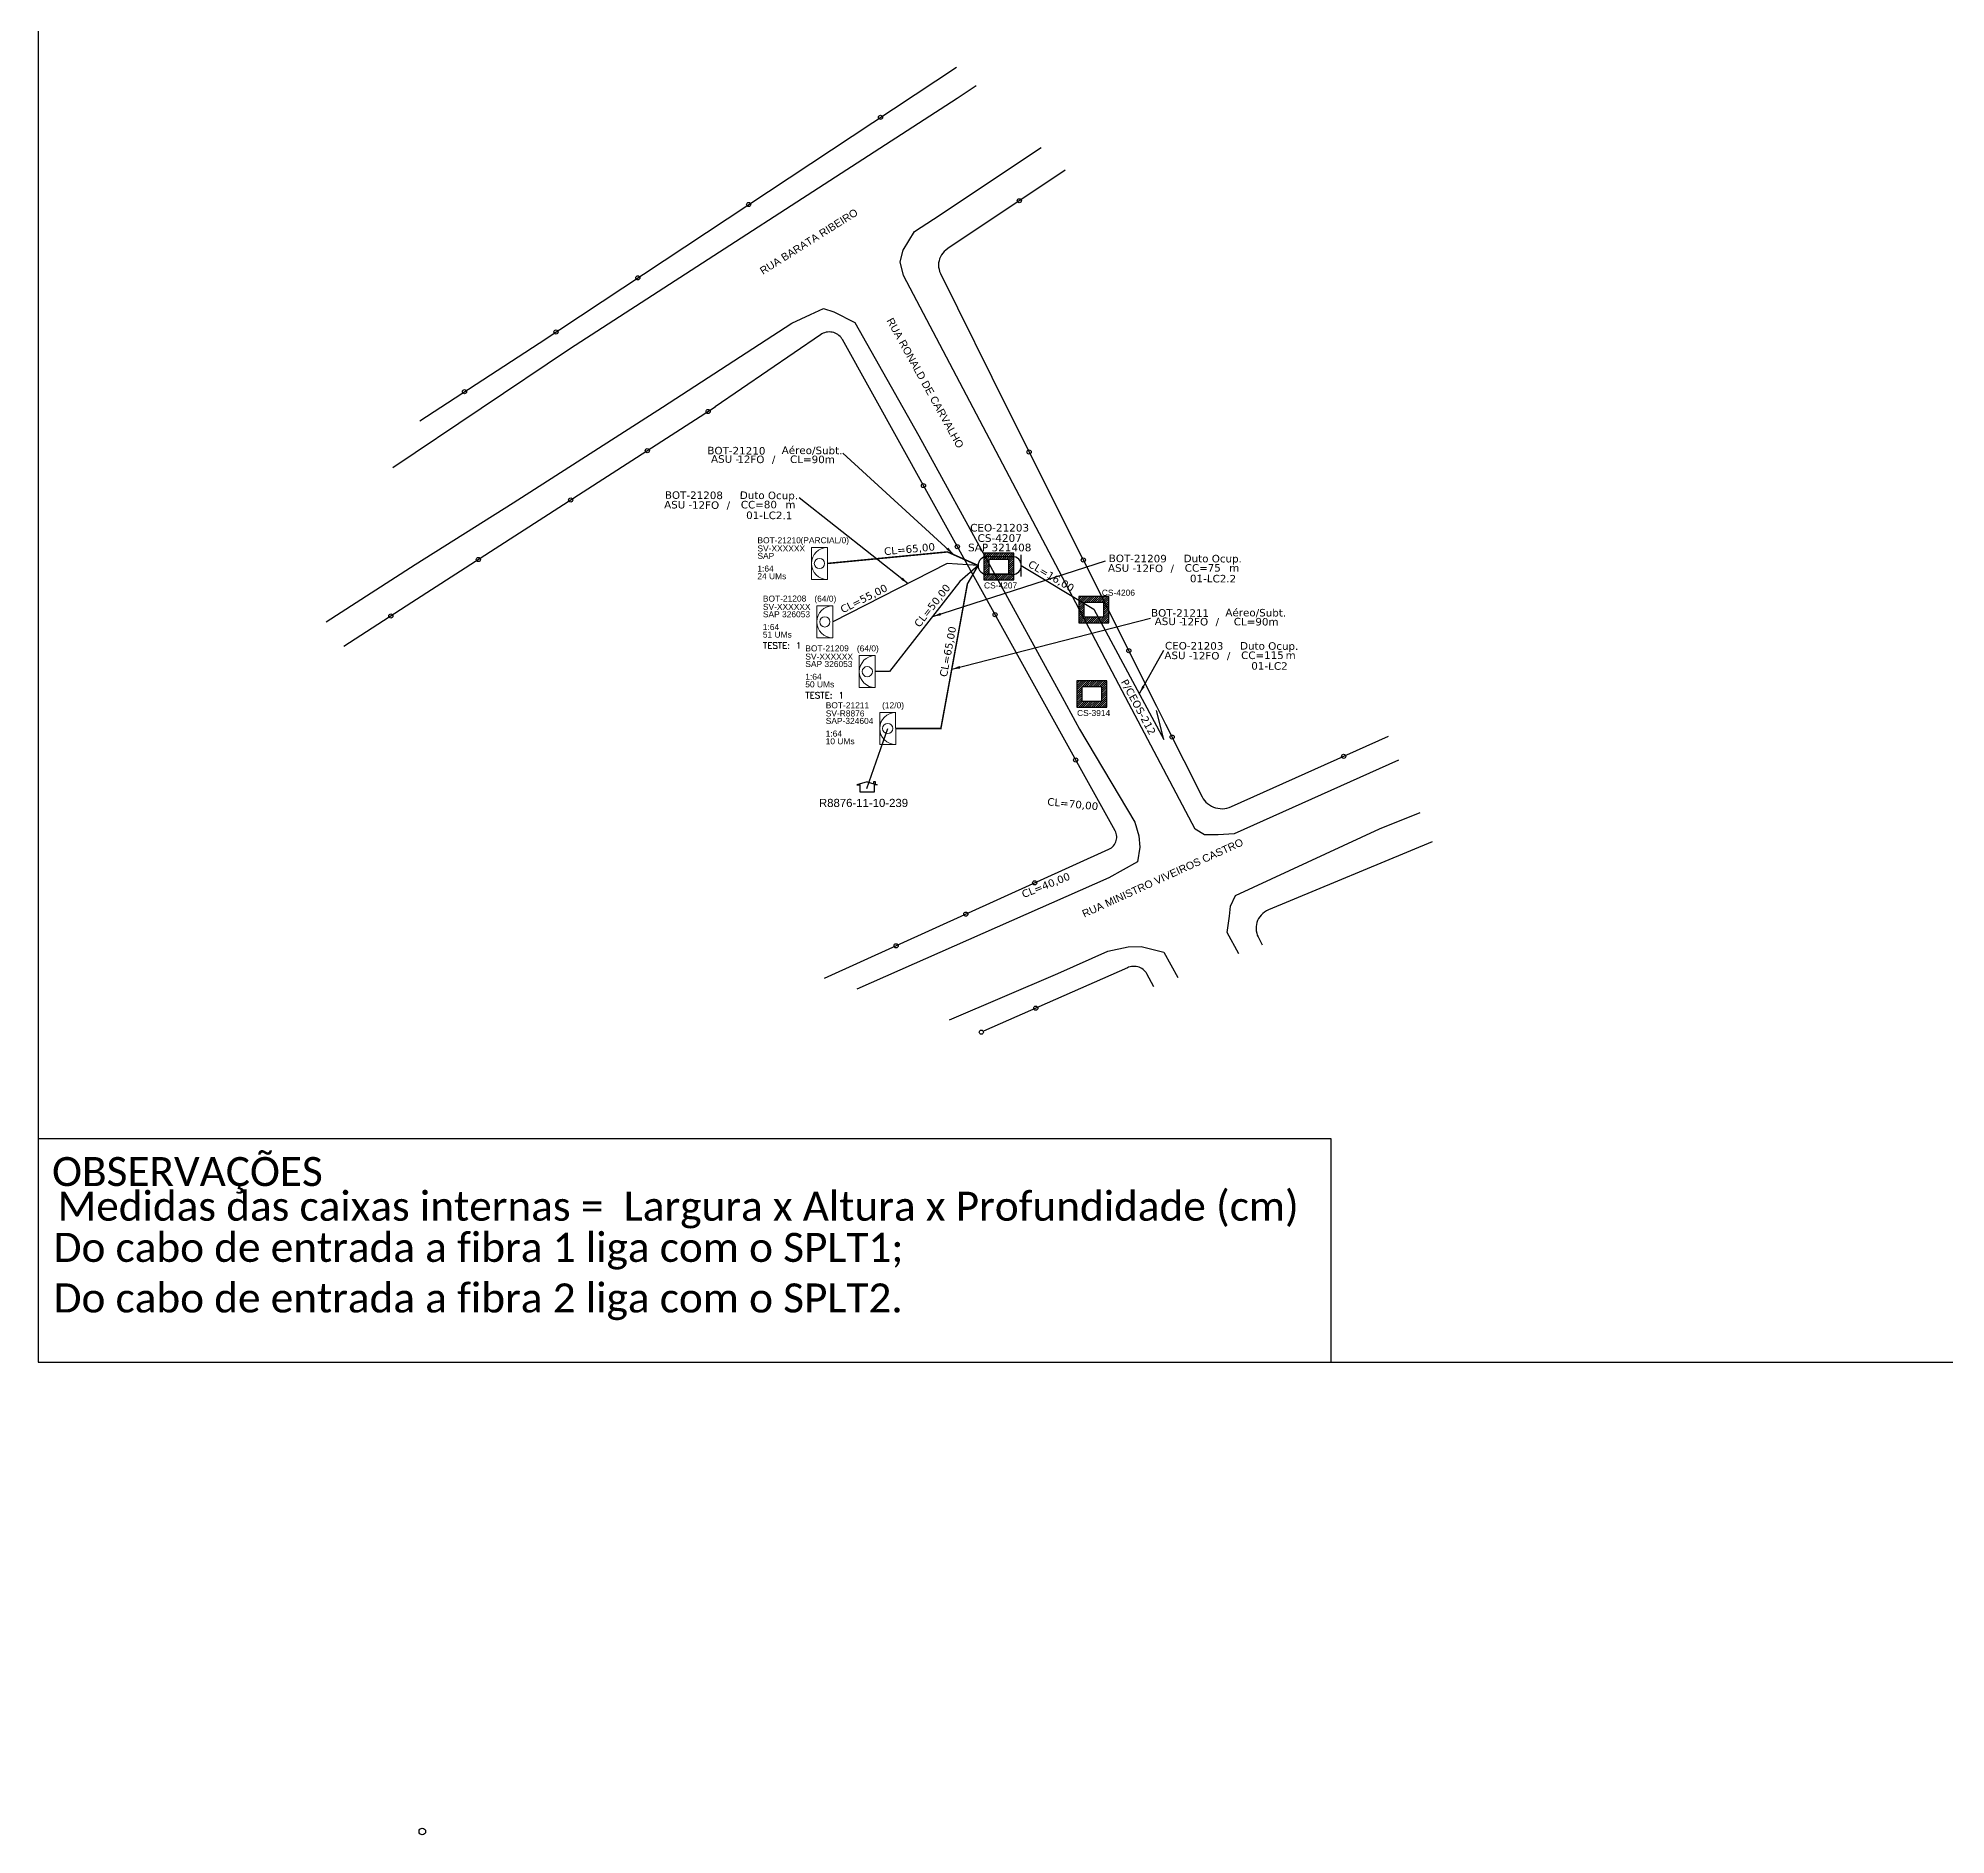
# Model space of a CAD drawing. Header units: millimetres. Extents: x 7747 to 8586, y -614 to 96.
# Drawn here: x 7747 to 8215.8, y -614.1 to -172.5 of the extents above; entities that cross this region are included whole.
import ezdxf
from ezdxf.enums import TextEntityAlignment as Align

# ---------------------------------------------------------------- set-up
doc = ezdxf.new("R2010")
doc.units = ezdxf.units.MM
doc.linetypes.add('DIVIDE2', pattern=[0.625, 0.25, -0.125, 0, -0.125, 0, -0.125])
for name, color, linetype in [('10.0-Cartográfico', 252, 'Continuous'), ('10.1-Caixas Subterrâneas', 5, 'Continuous'), ('20.4-CEOS', 1, 'Continuous'), ('20.5-CEO', 1, 'Continuous'), ('CAP a instalar', 1, 'Continuous'), ('celulas gpon', 7, 'Continuous'), ('label_cabos', 7, 'Continuous'), ('Legenda', 1, 'Continuous'), ('NET-RETIRAR', 54, 'DIVIDE2'), ('Segmento de Logradouro Texto', 238, 'Continuous'), ('surveys', 7, 'Continuous'), ('surveys legendas', 7, 'Continuous')]:
    doc.layers.add(name, color=color, linetype=linetype)
doc.layers.add("20.0-LEGENDA DOS CDO'S", color=1, linetype='Continuous', lineweight=0)
doc.layers.add('20.1-CDO_INTERIOR', color=1, linetype='Continuous', lineweight=0)
doc.layers.add('EXTRA', color=50, linetype='Continuous', plot=False)
doc.styles.add('ARIAL', font='arial.ttf')
doc.styles.add('DIGICADE', font='arial.ttf')
doc.styles.add('MtXpl_Calibri', font='calibri.ttf')
doc.styles.add('ROMANS', font='romans.shx')
doc.styles.add('siredit', font='verdana.ttf')
doc.styles.add('WMF-Calibri0', font='calibri.ttf')
doc.linetypes.add('FENCELINE1', pattern='A,0.25,-0.1,[133,ltypeshp.shx,S=0.1,R=0,X=-0.1,Y=0],-0.1,1', length=1.45)
doc.dimstyles.new('CC', dxfattribs={"dimtxt": 1, "dimasz": 2, "dimexe": 0.18, "dimexo": 0.0625, "dimgap": 0.09, "dimtad": 0, "dimdec": 0, "dimrnd": 1, "dimzin": 0, "dimdsep": 46, "dimtxsty": 'siredit', "dimblk": 'NONE', "dimcen": 0, "dimse1": 1, "dimse2": 1, "dimsd1": 1, "dimsd2": 1, "dimclrt": 7, "dimadec": 0, "dimazin": 0, "dimtfac": 1, "dimtdec": 0, "dimtofl": 0, "dimtmove": 0, "dimatfit": 3, "dimfxl": 0, "dimtolj": 1, "dimtzin": 0, "dimarcsym": 0})

# ---------------------------------------------------------------- blocks, each defined once
blk = doc.blocks.new('DV')
at = {"linetype": 'Continuous'}
blk.add_circle((0, 0), 0.00000275, dxfattribs=at)
blk = doc.blocks.new('CDOI_CT_ESQ')
at = {"layer": '20.1-CDO_INTERIOR', "color": 8, "lineweight": 18}
blk.add_lwpolyline([(-2.12, -2.13), (-2.12, 2.12), (0, 2.12), (0.01, -2.13)], close=True, dxfattribs=at)
blk.add_circle((-1.06, 0), 0.68, dxfattribs=at)
blk.add_arc((0.01, 0), 2.13, 90.0276, 270.0276, dxfattribs=at)
at = {"layer": "20.0-LEGENDA DOS CDO'S", "color": 8, "style": 'ARIAL'}
for tag, p in [('CDO_N', (-9.3, 2.69)), ('SAP', (-9.3, 0.61)), ('SURVEY', (-9.3, 1.6)), ('1:XX', (-9.31, -1.08)), ('UMS', (-9.31, -2.09))]:
    blk.add_attdef(tag, p, '', height=0.8, rotation=359.9724, dxfattribs=at)
blk.add_attdef('FIBRAS_UTILIZADAS', text='', height=0.8, rotation=359.9724, dxfattribs=at).set_placement((-1.59, 2.69), align=Align.CENTER)
blk = doc.blocks.new('Teste  FTTH')
at = {"color": 0, "lineweight": 0, "style": 'ROMANS'}
for tag, p in [('TESTE', (-2.3, -0.29)), ('QTDE', (0.21, -0.29))]:
    blk.add_attdef(tag, p, '', height=0.48, dxfattribs=at)
for tag, p, flags in [('FID', (-2.23, -1.25), 1), ('FATOR', (-2.23, -2.03), 3), ('ID_ATIVIDADE', (-2.23, -2.72), 3)]:
    blk.add_attdef(tag, p, '', height=0.48, dxfattribs=dict(at, flags=flags))
blk = doc.blocks.new('*X22')
at = {"color": 0, "linetype": 'Continuous'}
for p, q in [((-1.25, 0.34099), (-0.49099, 1.1)), ((-1.25, 0.517767), (-0.667767, 1.1)), ((-1.25, 0.694544), (-0.844544, 1.1)), ((-1.25, 0.87132), (-1.02132, 1.1)), ((-1.25, 1.048097), (-1.198097, 1.1)), ((-1.25, 0.164214), (-0.8035, 0.610714)), ((-1.25, -0.012563), (-0.8035, 0.433937)), ((-1.25, -0.18934), (-0.8035, 0.25716)), ((-1.25, -0.366117), (-0.8035, 0.080383)), ((-0.789214, 0.625), (-0.314214, 1.1)), ((-0.612437, 0.625), (-0.137437, 1.1)), ((-0.43566, 0.625), (0.03934, 1.1)), ((-0.258883, 0.625), (0.216117, 1.1)), ((-0.082107, 0.625), (0.392893, 1.1)), ((0.09467, 0.625), (0.56967, 1.1)), ((0.271447, 0.625), (0.746447, 1.1)), ((0.448223, 0.625), (0.923223, 1.1)), ((0.625, 0.625), (1.1, 1.1)), ((0.801777, 0.625), (1.25, 1.073223)), ((0.8035, 0.449947), (1.25, 0.896447)), ((0.8035, 0.27317), (1.25, 0.71967)), ((0.8035, 0.096393), (1.25, 0.542893)), ((0.8035, -0.080383), (1.25, 0.366117)), ((0.8035, -0.25716), (1.25, 0.18934)), ((0.8035, -0.433937), (1.25, 0.012563)), ((-1.25, -0.542893), (-0.8035, -0.096393)), ((-1.25, -0.71967), (-0.8035, -0.27317)), ((-1.25, -0.896447), (-0.8035, -0.449947)), ((-1.25, -1.073223), (-0.801777, -0.625)), ((-1.1, -1.1), (-0.625, -0.625)), ((-0.923223, -1.1), (-0.448223, -0.625)), ((-0.746447, -1.1), (-0.271447, -0.625)), ((-0.56967, -1.1), (-0.09467, -0.625)), ((-0.392893, -1.1), (0.082107, -0.625)), ((-0.216117, -1.1), (0.258883, -0.625)), ((-0.03934, -1.1), (0.43566, -0.625)), ((0.137437, -1.1), (0.612437, -0.625)), ((0.314214, -1.1), (0.789214, -0.625)), ((0.49099, -1.1), (1.25, -0.34099)), ((0.667767, -1.1), (1.25, -0.517767)), ((0.8035, -0.610714), (1.25, -0.164214)), ((0.844544, -1.1), (1.25, -0.694544)), ((1.02132, -1.1), (1.25, -0.87132)), ((1.198097, -1.1), (1.25, -1.048097))]:
    blk.add_line(p, q, dxfattribs=at)
blk = doc.blocks.new('MANHOLE_MQ')
at = {"color": 0, "linetype": 'Continuous'}
for p, q in [((0.00000623, 0.00000569), (-0.00000627, 0.00000569)), ((-0.00000627, 0.00000569), (-0.00000627, -0.00000531)), ((-0.00000404, 0.00000331), (0.00000399, 0.00000331)), ((-0.00000404, -0.00000294), (-0.00000404, 0.00000331)), ((0.00000399, 0.00000331), (0.00000399, -0.00000294)), ((0.00000623, -0.00000531), (0.00000623, 0.00000569)), ((-0.00000627, -0.00000531), (0.00000623, -0.00000531)), ((0.00000399, -0.00000294), (-0.00000404, -0.00000294)), ((0.00000399, -0.00000294), (0.00000399, -0.00000294))]:
    blk.add_line(p, q, dxfattribs=at)
at = {"color": 0, "linetype": 'Continuous', "xscale": 5e-06, "yscale": 5e-06, "zscale": 1e-05}
blk.add_blockref('*X22', (-0.00000002, 0.00000019), dxfattribs=at)
blk = doc.blocks.new('Inst CB DT OCUP CFOA-SM-ASU-120-S-12')
at = {"layer": 'label_cabos', "color": 0, "style": 'siredit'}
for tag, flags, p in [('ID_ATIVIDADE', 3, (1.31, 2.67)), ('FATOR', 1, (11.56, 2.55))]:
    blk.add_attdef(tag, text='', height=1, rotation=359.69, dxfattribs=dict(at, flags=flags)).set_placement(p, align=Align.MIDDLE_CENTER)
for tag, p in [('TIPO_CABO', (1.26, 0)), ('DESTINO_CABO', (3.13, 1.26)), ('CABO', (4.69, -0.05)), ('/', (7.71, -0.05)), ('LANCE', (10.91, 0)), ('TIPO_CABO', (13.11, 1.24)), ('UND', (15.96, 0)), ('FID', (13.15, -1.41))]:
    blk.add_attdef(tag, text='', height=1, rotation=359.69, dxfattribs=at).set_placement(p, align=Align.MIDDLE_CENTER)
blk.add_attdef('QTDE', (12.43, -0.47), '', height=1, rotation=359.69, dxfattribs=at)
blk = doc.blocks.new('_None')
blk = doc.blocks.new('LEGENDA DOS CABOS')
at = {"layer": 'EXTRA', "style": 'siredit'}
for tag, p in [('ID', (4.6, 0.97)), ('XX', (9.03, 0.97))]:
    blk.add_attdef(tag, text='', height=0.48, rotation=359.69, dxfattribs=at).set_placement(p, align=Align.MIDDLE_CENTER)
at = {"layer": 'Legenda', "color": 7, "style": 'siredit'}
for tag, p in [('TIPO_CABO', (1.31, 0)), ('CABO', (4.69, -0.05)), ('/', (6.81, -0.05)), ('METROS', (10.03, -0.05))]:
    blk.add_attdef(tag, text='', height=0.8, rotation=359.69, dxfattribs=at).set_placement(p, align=Align.MIDDLE_CENTER)
blk = doc.blocks.new('SURVEY_SURVEY')
for p, q in [((0, 0.0000127), (-0.0000126, 0.000009)), ((-0.0000126, 0.000009), (-0.0000086, 0.000009)), ((-0.0000086, 0), (-0.0000086, 0.000009)), ((0, 0.0000127), (0.0000126, 0.000009)), ((0.0000084, 0.0000132), (0.0000098, 0.0000132)), ((0.0000084, 0.0000103), (0.0000084, 0.0000132)), ((0.0000126, 0.000009), (0.0000086, 0.000009)), ((0.0000086, 0.000009), (0.0000086, 0)), ((0.0000098, 0.0000132), (0.0000098, 0.0000099)), ((0.0000086, 0), (-0.0000086, 0))]:
    blk.add_line(p, q)
at = {"ltscale": 6}
blk.add_circle((0, 0.0000045), 0.0000000477, dxfattribs=at)

msp = doc.modelspace()

# ---------------------------------------------------------------- linework, layer by layer
for points in [[(7747.02, -497.97), (8585.58, -497.97), (8585.58, 96.03), (7747.02, 96.03), (7747.02, -497.97)], [(7747.02, -443.03), (8064.68, -443.03)]]:
    msp.add_lwpolyline(points)
at = {"linetype": 'Continuous'}
msp.add_lwpolyline([(8064.68, -443.03), (8064.68, -497.97)], dxfattribs=at)
at = {"layer": '10.0-Cartográfico'}
for points in [[(7840.83, -266.58), (7870.15, -247.49), (7972.7, -179.65)], [(7977.52, -184.23), (7972.83, -187.36), (7877.63, -249.01), (7834.15, -278.14)], [(7967.02, -217.01), (7993.53, -199.46)], [(7999.36, -205), (7970.52, -224.28), (7970.07, -224.62), (7969.66, -224.98), (7969.31, -225.4), (7969.01, -225.84), (7968.74, -226.29), (7968.53, -226.79), (7968.39, -227.29), (7968.29, -227.81), (7968.26, -228.33), (7968.29, -228.85), (7968.39, -229.36), (7968.52, -229.88), (7968.76, -230.43)], [(8015.07, -336.09), (7959.67, -230.86), (7958.85, -227.52), (7959.58, -224.64), (7962.36, -220.07), (7967.02, -217.01)], [(7968.76, -230.43), (7985.52, -264.27), (8021.87, -336.73)], [(7828.88, -308.86), (7839.63, -301.94), (7863.75, -286.77), (7900.47, -263.24), (7932.23, -242.63), (7936.8, -240.45), (7940.03, -238.99), (7942.54, -239.85), (7947.74, -242.45), (7963.44, -270.29), (7998.64, -334.56)], [(7993.15, -334.04), (7944.64, -246.59), (7944.54, -246.42), (7944.32, -246.12), (7944.09, -245.86), (7943.81, -245.61), (7943.52, -245.4), (7943.21, -245.2), (7942.87, -245.06), (7942.51, -244.93), (7942.14, -244.83), (7941.78, -244.78), (7941.4, -244.77), (7941.03, -244.79), (7940.65, -244.85), (7940.29, -244.95), (7939.93, -245.07), (7939.61, -245.23), (7939.29, -245.43), (7913.42, -263.15), (7913.35, -263.21), (7838.88, -311.22)], [(7817.83, -315.98), (7828.88, -308.86)], [(7838.88, -311.22), (7822.11, -322.03)], [(7940.25, -403.61), (8010.1, -371.9), (8010.44, -371.71), (8010.74, -371.51), (8011.01, -371.27), (8011.26, -371.02), (8011.49, -370.73), (8011.66, -370.43), (8011.82, -370.11), (8011.94, -369.78), (8012.01, -369.44), (8012.06, -369.09), (8012.06, -368.74), (8012.01, -368.39), (8011.94, -368.06), (8011.81, -367.73), (8011.66, -367.41), (7993.15, -334.04)], [(7998.64, -334.56), (8002.92, -342.37), (8016.48, -365.23), (8017.48, -368.59), (8017.71, -371.42), (8017.19, -374.98), (8010.15, -378.96), (7948.16, -406.25)], [(8081.29, -350.02), (8040.91, -368.07), (8037.03, -368.35), (8033.67, -368.39), (8031.33, -366.98), (8015.07, -336.09)], [(8021.87, -336.73), (8024.08, -341.14), (8033.04, -359.04), (8033.3, -359.49), (8033.63, -359.94), (8033.98, -360.33), (8034.4, -360.69), (8034.83, -361.02), (8035.32, -361.3), (8035.83, -361.53), (8036.36, -361.71), (8036.9, -361.83), (8037.46, -361.91), (8038.04, -361.94), (8038.59, -361.9), (8039.15, -361.81), (8039.69, -361.67), (8040.3, -361.43), (8078.86, -344.12)], [(8042.05, -397.6), (8039.22, -392.36), (8039.81, -388.33), (8040, -385.91), (8041.27, -383.28), (8076.62, -366.86), (8086.59, -362.85)], [(8089.56, -370.06), (8049.36, -386.78), (8048.86, -387.04), (8048.39, -387.35), (8047.97, -387.68), (8047.57, -388.07), (8047.24, -388.48), (8046.94, -388.93), (8046.69, -389.4), (8046.52, -389.9), (8046.38, -390.41), (8046.32, -390.92), (8046.3, -391.46), (8046.35, -391.97), (8046.46, -392.49), (8046.61, -392.99), (8046.82, -393.42)], [(8046.82, -393.42), (8047.84, -395.36)], [(7970.95, -413.84), (7997.6, -402.4), (8009.88, -396.96), (8014.9, -395.85), (8018.11, -395.81), (8023.62, -397.23), (8027.1, -403.4)], [(8021.2, -405.69), (8019.48, -402.53), (8019.3, -402.23), (8019.08, -401.93), (8018.82, -401.68), (8018.55, -401.44), (8018.24, -401.24), (8017.91, -401.06), (8017.57, -400.91), (8017.21, -400.8), (8016.84, -400.74), (8016.47, -400.69), (8016.09, -400.7), (8015.71, -400.72), (8015.35, -400.79), (8014.99, -400.91), (8014.7, -401.01), (7979.3, -416.62)]]:
    msp.add_lwpolyline(points, dxfattribs=at)
at = {"layer": '20.1-CDO_INTERIOR', "color": 0, "lineweight": 18}
for points in [[(7938.38, -319.94), (7938.37, -312.09), (7942.3, -312.09), (7942.3, -319.94)], [(7948.81, -332.17), (7948.81, -324.32), (7952.73, -324.32), (7952.74, -332.17)]]:
    msp.add_lwpolyline(points, close=True, dxfattribs=at)
at = {"layer": '20.1-CDO_INTERIOR', "color": 1, "lineweight": 18}
msp.add_lwpolyline([(7953.82, -346.15), (7953.82, -338.3), (7957.74, -338.29), (7957.75, -346.15)], close=True, dxfattribs=at)
at = {"layer": '20.1-CDO_INTERIOR', "color": 0, "lineweight": 18}
for centre in [(7940.34, -316.02), (7950.77, -328.25)]:
    msp.add_circle(centre, 1.26, dxfattribs=at)
at = {"layer": '20.1-CDO_INTERIOR', "color": 1, "lineweight": 18}
msp.add_circle((7955.78, -342.22), 1.26, dxfattribs=at)
at = {"layer": '20.1-CDO_INTERIOR', "color": 0, "lineweight": 18}
for centre in [(7942.3, -316.01), (7952.73, -328.24)]:
    msp.add_arc(centre, 3.93, 90.0276, 270.0276, dxfattribs=at)
at = {"layer": '20.1-CDO_INTERIOR', "color": 1, "lineweight": 18}
msp.add_arc((7957.75, -342.22), 3.93, 90.0276, 270.0276, dxfattribs=at)
at = {"layer": '20.5-CEO', "color": 5}
for p, q in [((7980.21, -299.96), (7986.41, -299.96)), ((7986.41, -304.39), (7980.21, -304.39))]:
    msp.add_line(p, q, dxfattribs=at)
msp.add_lwpolyline([(7988.62, -304.84), (7988.62, -299.51)], dxfattribs=at)
for centre, start, end in [((7980.21, -302.17), 90, 270), ((7986.41, -302.17), 270, 90)]:
    msp.add_arc(centre, 2.21, start, end, dxfattribs=at)
at = {"layer": 'CAP a instalar', "color": 0, "ltscale": 5}
for p, q in [((7970.39, -301.7), (7942.3, -316.01)), ((7978, -302.17), (7970.39, -301.7)), ((7978, -302.17), (7973.53, -306.06)), ((7988.62, -302.17), (8006.43, -312.91)), ((7973.53, -306.06), (7956.22, -328.24)), ((8006.43, -312.91), (8023.61, -344.9)), ((7956.22, -328.24), (7952.72, -328.24)), ((8023.61, -344.9), (8021.84, -337.8))]:
    msp.add_line(p, q, dxfattribs=at)
at = {"layer": 'CAP a instalar', "color": 8, "linetype": 'FENCELINE1', "ltscale": 5, "const_width": 0.37}
msp.add_lwpolyline([(7978, -302.17), (7970.47, -298.82), (7940.96, -301.66)], dxfattribs=at)
at = {"layer": 'CAP a instalar', "color": 1, "linetype": 'FENCELINE1', "ltscale": 5, "const_width": 0.37}
msp.add_lwpolyline([(7957.74, -342.22), (7968.85, -342.22), (7975.37, -306.67), (7978, -302.17)], dxfattribs=at)
at = {"layer": 'NET-RETIRAR', "color": 4, "linetype": 'Continuous'}
msp.add_lwpolyline([(7950.67, -356.93), (7955.78, -342.22)], dxfattribs=at)

# ---------------------------------------------------------------- block references
at = {"layer": '10.0-Cartográfico'}
for p, xscale, yscale, zscale in [((7954.01, -192.02), 184760.4821029916, 184760.4821029916, 184760.4821029916), ((7921.62, -213.44), 184760.4821029916, 184760.4821029916, 184760.4821029916), ((7988.12, -212.51), 184760.4821029916, 184760.4821029916, 184760.4821029916), ((7894.39, -231.46), 184760.4821029916, 184760.4821029916, 184760.4821029916), ((7874.28, -244.76), 184760.4821029916, 184760.4821029916, 184760.4821029916), ((7851.79, -259.44), 184760.4821029916, 184760.4821029916, 184760.4821029916), ((7911.65, -264.31), 184760.4821029916, 184760.4821029916, 184760.4821029916), ((7896.7, -273.95), 184760.4821029916, 184760.4821029916, 184760.4821029916), ((7990.53, -274.26), 184760.4821029916, 184760.4821029916, 184760.4821029916), ((7877.89, -286.07), 184760.4821029916, 184760.4821029916, 184760.4821029916), ((7964.57, -282.52), 184760.4821029916, 184760.4821029916, 184760.4821029916), ((7972.89, -297.53), 184760.4821029916, 184760.4821029916, 184760.4821029916), ((7855.2, -300.7), 184760.4821029916, 184760.4821029916, 184760.4821029916), ((8003.85, -300.81), 184760.4821029916, 184760.4821029916, 184760.4821029916), ((7833.69, -314.57), 184760.4821029916, 184760.4821029916, 184760.4821029916), ((7982.17, -314.25), 184760.4821029916, 184760.4821029916, 184760.4821029916), ((8015.03, -323.11), 184760.4821029916, 184760.4821029916, 184760.4821029916), ((8025.68, -344.33), 184760.4821029916, 184760.4821029916, 184760.4821029916), ((8001.98, -349.96), 184760.4821029916, 184760.4821029916, 184760.4821029916), ((8067.83, -349.07), 184760.4821029916, 184760.4821029916, 184760.4821029916), ((7991.9, -380.16), 184760.4821029916, 184760.4821029916, 184760.4821029916), ((7974.98, -387.84), 184760.4821029916, 184760.4821029916, 184760.4821029916), ((7957.85, -395.62), 184760.4821029916, 184760.4821029916, 184760.4821029916), ((7992.17, -410.95), 184760.4821029916, 184760.4821029916, 184760.4821029916), ((7978.78, -416.85), 184760.4821029916, 184760.4821029916, 184760.4821029916), ((7841.42, -613.33), 292970.931739837, 292970.931739837, 292970.931739837)]:
    msp.add_blockref('DV', p, dxfattribs=dict(at, xscale=xscale, yscale=yscale, zscale=zscale))
at = {"layer": '10.1-Caixas Subterrâneas', "color": 30, "xscale": 590841.027050662, "yscale": 590841.027050662, "zscale": 590841.027050662}
for p, rotation in [((7983.08, -302.3), 180.0000000000631), ((8006.43, -312.91), 180.0000000000631), ((8005.95, -333.65), 180.000000000063)]:
    msp.add_blockref('MANHOLE_MQ', p, dxfattribs=dict(at, rotation=rotation))
at = {"layer": "20.0-LEGENDA DOS CDO'S", "color": 0, "lineweight": 0, "xscale": 3.234232239212854, "yscale": 3.234232239212854, "zscale": 3.234232239212854, "rotation": 0.0040785621053982}
for p in [(7932.56, -321.66), (7942.99, -333.89)]:
    msp.add_blockref('Teste  FTTH', p, dxfattribs=at).add_auto_attribs({'TESTE': 'TESTE:', 'QTDE': '1'})
at = {"layer": '20.1-CDO_INTERIOR', "xscale": 1.847604821029916, "yscale": 1.847604821029916, "zscale": 1.847604821029916}
msp.add_blockref('CDOI_CT_ESQ', (7940.96, -301.66), dxfattribs=at).add_auto_attribs({'CDO_N': 'BOT-21210', 'FIBRAS_UTILIZADAS': '        (PARCIAL/0)', 'SURVEY': 'SV-XXXXXX', 'SAP': 'SAP', '1:XX': '1:64', 'UMS': '24 UMs'})
at = {"layer": 'label_cabos', "color": 0, "lineweight": 0}
ref = msp.add_blockref('LEGENDA DOS CABOS', (7910.77, -276.95), dxfattribs=dict(at, xscale=1.847604821029916, yscale=1.847604821029916, zscale=1.847604821029916))
ref.add_attrib('ID', 'BOT-21210', dxfattribs={"color": 0, "height": 1.848, "rotation": 359.69, "style": 'siredit'}).set_placement((7918.6, -273.94), align=Align.MIDDLE_CENTER)
ref.add_attrib('CABO', '12FO', dxfattribs={"color": 0, "height": 1.848, "rotation": 359.69, "style": 'siredit'}).set_placement((7922.15, -276.07), align=Align.MIDDLE_CENTER)
ref.add_attrib('METROS', 'CL=90m', dxfattribs={"color": 0, "height": 1.848, "rotation": 359.69, "style": 'siredit'}).set_placement((7937.29, -276.07), align=Align.MIDDLE_CENTER)
ref.add_attrib('XX', 'Aéreo/Subt.', dxfattribs={"color": 0, "height": 1.8476, "rotation": 359.69, "style": 'siredit'}).set_placement((7937.2, -273.86), align=Align.MIDDLE_CENTER)
ref.add_attrib('/', '/', dxfattribs={"color": 0, "height": 1.85, "rotation": 359.69, "style": 'siredit'}).set_placement((7927.75, -276.07), align=Align.MIDDLE_CENTER)
ref.add_attrib('TIPO_CABO', 'ASU -', dxfattribs={"color": 0, "height": 1.848, "rotation": 359.69, "style": 'siredit'}).set_placement((7915.83, -275.98), align=Align.MIDDLE_CENTER)
ref = msp.add_blockref('Inst CB DT OCUP CFOA-SM-ASU-120-S-12', (7902.38, -287.22), dxfattribs=dict(at, xscale=1.847604821029916, yscale=1.847604821029916, zscale=1.847604821029916))
ref.add_attrib('DESTINO_CABO', 'BOT-21208', dxfattribs={"color": 0, "height": 1.848, "rotation": 359.69, "style": 'siredit'}).set_placement((7908.16, -284.88), align=Align.MIDDLE_CENTER)
ref.add_attrib('CABO', '12FO', dxfattribs={"color": 0, "height": 1.848, "rotation": 359.69, "style": 'siredit'}).set_placement((7911.03, -287.31), align=Align.MIDDLE_CENTER)
ref.add_attrib('TIPO_CABO', 'Duto Ocup.', dxfattribs={"color": 0, "height": 1.848, "rotation": 359.69, "style": 'siredit'}).set_placement((7926.6, -284.92), align=Align.MIDDLE_CENTER)
ref.add_attrib('/', '/', dxfattribs={"color": 0, "height": 1.85, "rotation": 359.69, "style": 'siredit'}).set_placement((7916.63, -287.31), align=Align.MIDDLE_CENTER)
ref.add_attrib('TIPO_CABO', 'ASU - ', dxfattribs={"color": 0, "height": 1.848, "rotation": 359.69, "style": 'siredit'}).set_placement((7904.71, -287.22), align=Align.MIDDLE_CENTER)
ref.add_attrib('FID', '01-LC2.1', dxfattribs={"color": 0, "height": 1.848, "rotation": 359.69, "style": 'siredit'}).set_placement((7926.67, -289.83), align=Align.MIDDLE_CENTER)
ref.add_attrib('LANCE', 'CC=', dxfattribs={"color": 0, "height": 1.848, "rotation": 359.69, "style": 'siredit'}).set_placement((7922.53, -287.21), align=Align.MIDDLE_CENTER)
ref.add_attrib('QTDE', '80', (7925.34, -288.09), dxfattribs={"color": 0, "height": 1.848, "rotation": 359.69, "style": 'siredit'})
ref.add_attrib('UND', 'm', dxfattribs={"color": 0, "height": 1.85, "rotation": 359.69, "style": 'siredit'}).set_placement((7931.87, -287.21), align=Align.MIDDLE_CENTER)
ref = msp.add_blockref('Inst CB DT OCUP CFOA-SM-ASU-120-S-12', (8011.45, -302.76), dxfattribs=dict(at, xscale=1.847604821029916, yscale=1.847604821029916, zscale=1.847604821029916))
ref.add_attrib('DESTINO_CABO', 'BOT-21209', dxfattribs={"color": 0, "height": 1.848, "rotation": 359.69, "style": 'siredit'}).set_placement((8017.24, -300.43), align=Align.MIDDLE_CENTER)
ref.add_attrib('CABO', '12FO', dxfattribs={"color": 0, "height": 1.848, "rotation": 359.69, "style": 'siredit'}).set_placement((8020.11, -302.86), align=Align.MIDDLE_CENTER)
ref.add_attrib('TIPO_CABO', 'Duto Ocup.', dxfattribs={"color": 0, "height": 1.848, "rotation": 359.69, "style": 'siredit'}).set_placement((8035.67, -300.46), align=Align.MIDDLE_CENTER)
ref.add_attrib('/', '/', dxfattribs={"color": 0, "height": 1.85, "rotation": 359.69, "style": 'siredit'}).set_placement((8025.7, -302.86), align=Align.MIDDLE_CENTER)
ref.add_attrib('TIPO_CABO', 'ASU - ', dxfattribs={"color": 0, "height": 1.848, "rotation": 359.69, "style": 'siredit'}).set_placement((8013.78, -302.77), align=Align.MIDDLE_CENTER)
ref.add_attrib('FID', '01-LC2.2', dxfattribs={"color": 0, "height": 1.848, "rotation": 359.69, "style": 'siredit'}).set_placement((8035.74, -305.38), align=Align.MIDDLE_CENTER)
ref.add_attrib('LANCE', 'CC=', dxfattribs={"color": 0, "height": 1.848, "rotation": 359.69, "style": 'siredit'}).set_placement((8031.61, -302.76), align=Align.MIDDLE_CENTER)
ref.add_attrib('QTDE', '75', (8034.41, -303.64), dxfattribs={"color": 0, "height": 1.848, "rotation": 359.69, "style": 'siredit'})
ref.add_attrib('UND', 'm', dxfattribs={"color": 0, "height": 1.85, "rotation": 359.69, "style": 'siredit'}).set_placement((8040.94, -302.76), align=Align.MIDDLE_CENTER)
ref = msp.add_blockref('LEGENDA DOS CABOS', (8019.8, -316.84), dxfattribs=dict(at, xscale=1.847604821029916, yscale=1.847604821029916, zscale=1.847604821029916))
ref.add_attrib('ID', 'BOT-21211', dxfattribs={"color": 0, "height": 1.848, "rotation": 359.69, "style": 'siredit'}).set_placement((8027.63, -313.83), align=Align.MIDDLE_CENTER)
ref.add_attrib('CABO', '12FO', dxfattribs={"color": 0, "height": 1.848, "rotation": 359.69, "style": 'siredit'}).set_placement((8031.19, -315.97), align=Align.MIDDLE_CENTER)
ref.add_attrib('METROS', 'CL=90m', dxfattribs={"color": 0, "height": 1.848, "rotation": 359.69, "style": 'siredit'}).set_placement((8046.33, -315.97), align=Align.MIDDLE_CENTER)
ref.add_attrib('XX', 'Aéreo/Subt.', dxfattribs={"color": 0, "height": 1.8476, "rotation": 359.69, "style": 'siredit'}).set_placement((8046.23, -313.75), align=Align.MIDDLE_CENTER)
ref.add_attrib('/', '/', dxfattribs={"color": 0, "height": 1.85, "rotation": 359.69, "style": 'siredit'}).set_placement((8036.78, -315.97), align=Align.MIDDLE_CENTER)
ref.add_attrib('TIPO_CABO', 'ASU -', dxfattribs={"color": 0, "height": 1.848, "rotation": 359.69, "style": 'siredit'}).set_placement((8024.86, -315.88), align=Align.MIDDLE_CENTER)
ref = msp.add_blockref('Inst CB DT OCUP CFOA-SM-ASU-120-S-12', (8025.31, -324.24), dxfattribs=dict(at, xscale=1.847604821029916, yscale=1.847604821029916, zscale=1.847604821029916))
ref.add_attrib('DESTINO_CABO', 'CEO-21203', dxfattribs={"color": 0, "height": 1.848, "rotation": 359.69, "style": 'siredit'}).set_placement((8031.1, -321.9), align=Align.MIDDLE_CENTER)
ref.add_attrib('CABO', '12FO', dxfattribs={"color": 0, "height": 1.848, "rotation": 359.69, "style": 'siredit'}).set_placement((8033.97, -324.33), align=Align.MIDDLE_CENTER)
ref.add_attrib('TIPO_CABO', 'Duto Ocup.', dxfattribs={"color": 0, "height": 1.848, "rotation": 359.69, "style": 'siredit'}).set_placement((8049.53, -321.94), align=Align.MIDDLE_CENTER)
ref.add_attrib('/', '/', dxfattribs={"color": 0, "height": 1.85, "rotation": 359.69, "style": 'siredit'}).set_placement((8039.56, -324.33), align=Align.MIDDLE_CENTER)
ref.add_attrib('TIPO_CABO', 'ASU - ', dxfattribs={"color": 0, "height": 1.848, "rotation": 359.69, "style": 'siredit'}).set_placement((8027.64, -324.25), align=Align.MIDDLE_CENTER)
ref.add_attrib('FID', '01-LC2', dxfattribs={"color": 0, "height": 1.848, "rotation": 359.69, "style": 'siredit'}).set_placement((8049.6, -326.85), align=Align.MIDDLE_CENTER)
ref.add_attrib('LANCE', 'CC=', dxfattribs={"color": 0, "height": 1.848, "rotation": 359.69, "style": 'siredit'}).set_placement((8045.47, -324.23), align=Align.MIDDLE_CENTER)
ref.add_attrib('QTDE', '115', (8048.27, -325.11), dxfattribs={"color": 0, "height": 1.848, "rotation": 359.69, "style": 'siredit'})
ref.add_attrib('UND', 'm', dxfattribs={"color": 0, "height": 1.85, "rotation": 359.69, "style": 'siredit'}).set_placement((8054.8, -324.23), align=Align.MIDDLE_CENTER)
at = {"layer": 'surveys', "color": 255, "xscale": 200000, "yscale": 200000, "zscale": 200000}
msp.add_blockref('SURVEY_SURVEY', (7950.71, -357.86), dxfattribs=at)

# ---------------------------------------------------------------- texts
for s, style, p in [('OBSERVAÇÕES', 'WMF-Calibri0', (7750.43, -454.68)), ('Do cabo de entrada a fibra 1 liga com o SPLT1;', 'MtXpl_Calibri', (7750.84, -473.32)), ('Do cabo de entrada a fibra 2 liga com o SPLT2.', 'MtXpl_Calibri', (7750.84, -485.75))]:
    msp.add_text(s, height=7.1308, dxfattribs=dict(style=style)).set_placement(p)
at = {"insert": (7751.79, -456.07), "char_height": 7.1308, "width": 658.8434, "attachment_point": 1, "style": 'WMF-Calibri0'}
msp.add_mtext('Medidas das caixas internas =  Largura x Altura x Profundidade (cm)', dxfattribs=at)
at = {"layer": '10.1-Caixas Subterrâneas', "color": 30, "style": 'ARIAL'}
for s, p in [('CS-4207', (7979.45, -307.8)), ('CS-4206', (8008.4, -309.58)), ('CS-3914', (8002.32, -339.15))]:
    msp.add_text(s, height=1.478, dxfattribs=at).set_placement(p)
at = {"layer": "20.0-LEGENDA DOS CDO'S", "color": 0, "style": 'ARIAL'}
for s, rotation, p in [('SAP 326053', 359.9724, (7925.11, -314.88)), ('SV-XXXXXX', 359.9724, (7925.12, -313.06)), ('BOT-21208', 0.118, (7925.11, -311.04)), ('51 UMs', 359.9724, (7925.1, -319.88)), ('1:64', 359.9724, (7925.1, -318.01)), ('BOT-21209', 0.118, (7935.55, -323.27)), ('SV-XXXXXX', 359.9724, (7935.55, -325.29)), ('SAP 326053', 359.9724, (7935.54, -327.11)), ('50 UMs', 359.9724, (7935.53, -332.11)), ('1:64', 359.9724, (7935.53, -330.24))]:
    msp.add_text(s, height=1.478, rotation=rotation, dxfattribs=at).set_placement(p)
for p in [(7940.46, -311.05), (7950.9, -323.28)]:
    msp.add_text('(64/0)', height=1.478, rotation=359.9724, dxfattribs=at).set_placement(p, align=Align.CENTER)
at = {"layer": "20.0-LEGENDA DOS CDO'S", "color": 1, "style": 'ARIAL'}
for s, p in [('BOT-21211', (7940.56, -337.25)), ('SAP-324604', (7940.56, -341.09)), ('SV-R8876', (7940.56, -339.26)), ('1:64', (7940.54, -344.21)), ('10 UMs', (7940.54, -346.09))]:
    msp.add_text(s, height=1.478, rotation=359.9724, dxfattribs=at).set_placement(p)
msp.add_text('        (12/0)', height=1.4781, rotation=359.9724, dxfattribs=at).set_placement((7954.81, -337.25), align=Align.CENTER)
at = {"layer": '20.4-CEOS', "color": 7, "style": 'siredit'}
msp.add_text('CEO-21203', height=1.865, dxfattribs=at).set_placement((7983.29, -291.94), align=Align.TOP_CENTER)
at = {"layer": '20.5-CEO', "color": 7, "style": 'siredit'}
for s, p in [('CS-4207', (7983.31, -294.48)), ('SAP 321408', (7983.31, -296.8))]:
    msp.add_text(s, height=1.873, dxfattribs=at).set_placement(p, align=Align.TOP_CENTER)
at = {"layer": 'celulas gpon', "style": 'siredit'}
for s, rotation, p in [('CL=65,00', 5.4419, (7954.97, -299.63)), ('CL=16,00', 329.3641, (7990.1, -302.34)), ('CL=55,00', 26.8425, (7944.74, -313.94)), ('CL=50,00', 51.8536, (7963.57, -317.52)), ('CL=65,00', 79.391, (7970.32, -329.67)), ('P/CEOS-212', 298.1668, (8013.02, -330.72)), ('CL=70,00', 354.4815, (7994.92, -361.09)), ('CL=40,00', 21.8001, (7989.16, -383.92))]:
    msp.add_text(s, height=1.848, rotation=rotation, dxfattribs=at).set_placement(p)
at = {"layer": 'Segmento de Logradouro Texto', "color": 7, "linetype": 'Continuous', "style": 'DIGICADE'}
for s, rotation, p in [('RUA BARATA RIBEIRO', 32.2457, (7925.12, -230.74)), ('RUA RONALD DE CARVALHO', 299.0257, (7955.43, -241.95)), ('RUA MINISTRO VIVEIROS CASTRO', 24.4957, (8004.09, -388.72))]:
    msp.add_text(s, height=1.8476, rotation=rotation, dxfattribs=at).set_placement(p)
at = {"layer": 'surveys legendas', "color": 0, "style": 'DIGICADE'}
msp.add_text('R8876-11-10-239', height=2, dxfattribs=at).set_placement((7938.89, -361.51))

# ---------------------------------------------------------------- leaders
at = {"layer": 'label_cabos'}
for points in [[(7971.91, -299.35), (7944.78, -274.53)], [(7960.84, -306.63), (7933.99, -285.52)], [(7966.91, -314.71), (8009.33, -300.98)], [(7971.56, -327.66), (8020.38, -315.13)], [(8017.66, -333.61), (8023.65, -322.98)]]:
    msp.add_leader(points, dimstyle='CC', override={"dimgap": 0.09, "dimtad": 0}, dxfattribs=at)

doc.saveas('drawing.dxf')
